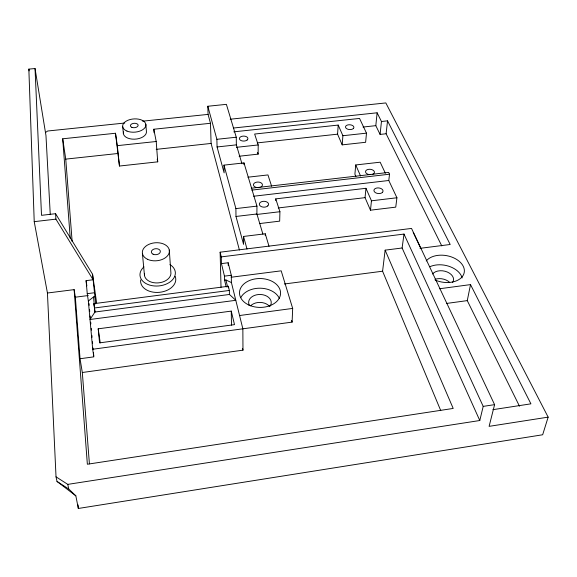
<?xml version="1.0" encoding="UTF-8"?>
<svg xmlns="http://www.w3.org/2000/svg" width="577" height="577" viewBox="0 0 577 577"><rect width="100%" height="100%" fill="white"/><g stroke="black" fill="none" stroke-linecap="round" stroke-linejoin="round"><path stroke-width="0.87" d="M262.903 234.147L256.902 213.973L256.953 206.119L243.977 162.902L223.97 165.13L224.121 172.869L217.075 146.962L216.88 139.309L207.807 106.255L226.393 104.35L236.267 137.225L236.346 144.87L241.965 163.76M239.116 156.237L258.128 154.138L258.2 144.95L254.645 134.044L338.216 125.079L342.889 135.725L342.197 144.87L365.623 142.288L366.489 133.157L359.55 118.436L233.793 131.837M265.24 235.553L265.269 233.793L243.544 236.447L243.581 244.374L235.986 216.462L235.899 208.6L223.97 165.13M275.705 200.587L275.748 198.877L365.969 188.304L371.458 200.803L370.477 210.194L395.75 207.143L396.926 197.767L388.79 180.493L389.525 174.204L388.667 172.4L251.269 188.232M275.748 198.877L279.924 211.716L279.672 221.142L259.607 223.566M89.413 463.879L82.316 372.504L80.044 358.743L93.835 356.853L92.688 349.251L292.106 322.117L292.676 308.421L281.187 270.829L231.132 277.241M342.197 144.87L337.567 134.174L338.216 125.079M385.349 173.187L380.164 162.195L355.72 164.964L354.905 174.232L355.93 176.598M370.477 210.194L365.046 197.651L365.969 188.304M441.78 245.917L386.114 133.763L380.092 134.419L375.815 125.656L377.12 112.796L233.757 127.993M380.092 134.419L381.455 121.495L377.12 112.796M386.114 133.763L387.542 120.845L381.455 121.495M440.756 410.629L382.587 271.212L385.133 250.151L402.111 247.995L479.79 420.518L67.783 484.377L56.027 476.84L47.437 293.015L34.223 221.662L28.85 69.117L35.038 68.533L45.972 135.617L50.271 214.673M402.111 247.995L404.001 234.074L221.272 256.888L220.133 252.192L411.531 228.427L494.59 404.643L489.108 426.353L548.15 417.135L385.833 102.937L230.237 119.215M519.488 406.208L467.269 300.617L470.515 284.605L439.472 288.767M479.79 420.518L483.201 406.381L404.001 234.074M548.15 417.135L542.661 434.769L78.313 508.467L75.847 495.845L68.713 488.964L57.008 481.434L56.027 476.84M92.688 349.251L88.346 301.014L93.517 296.96L94.931 296.78L92.565 274.255L55.58 213.699L41.508 215.329L35.038 68.533M45.612 132.436L47.675 131.008L124.733 123.031M483.201 406.381L494.59 404.643M492.866 409.677L530.919 403.835L470.515 284.605M82.316 372.504L242.975 350.16L242.859 328.832L231.413 282.579L231.298 275.265L228.175 262.759L221.438 263.61L221.272 256.888M446.742 303.415L467.269 300.617M239.592 315.525L292.676 308.421M98.205 328.818L231.262 311.111L234.5 324.635L99.583 342.868L98.205 328.818L100.225 342.882M229.43 294.465L94.96 312.02L90.005 319.492L235.798 300.307L229.43 294.465L229.357 290.455L228.333 286.264L93.964 303.646L94.96 312.02L93.964 303.646M94.383 307.995L229.357 290.455M284.36 283.992L382.587 271.212M47.437 293.015L74.13 289.632L75.342 297.191L80.044 358.743M420.034 248.334L450.19 244.489L387.542 120.845M88.346 301.014L87.25 293.664L94.361 292.755M221.438 263.61L224.46 276.138L231.298 275.265M75.342 297.191L88.288 295.532M224.46 276.138L224.554 280.141L225.917 279.96L231.413 282.579M87.25 293.664L86.088 280.646L93.099 279.758L55.911 219.137L55.58 213.699M278.215 207.951L365.046 197.651M235.986 216.462L256.902 213.973M256.174 214.543L279.924 211.716M371.458 200.803L396.926 197.767M235.899 208.6L256.953 206.119M251.832 190.107L389.525 174.204M34.223 221.662L55.911 219.137M253.628 196.238L388.79 180.493M247.901 177.204L267.952 174.932L271.63 186.227M217.075 146.962L236.346 144.87M257.277 142.894L337.567 134.174M236.433 147.323L258.2 144.95M342.889 135.725L366.489 133.157M70.25 238.344L62.705 138.79L115.501 133.251L119.468 166.039L157.73 161.841L156.216 141.502L153.814 129.234L210.482 123.283L211.095 143.435L239.405 250.021M115.501 133.251L117.297 145.656L156.216 141.502M216.88 139.309L236.267 137.225M62.705 138.79L65.749 159.122L117.665 153.518M156.23 149.356L211.095 143.435M363.02 127.041L375.815 125.656M142.656 121.17L208.066 114.397L210.482 123.283M57.008 481.434L75.847 495.845M413.247 232.401L420.929 248.701M355.72 164.964L360.56 175.978M385.133 250.151L453.197 408.437L87.358 464.233L74.13 289.632M257.587 152.458L258.128 154.138M291.594 320.408L292.106 322.117M265.269 233.793L269.019 246.292M243.544 236.447L246.999 249.026M225.917 279.96L227.576 286.841M242.556 348.436L242.975 350.16M224.554 280.141L226.206 287.014M67.783 484.377L68.713 488.964M157.218 159.187L157.73 161.841M28.85 69.117L29.146 70.884M86.088 280.646L86.86 285.896M92.565 274.255L96.597 302.817M117.297 145.656L119.468 166.039M122.685 126.695L123.384 133.655M94.931 296.78L95.631 303.913M93.517 296.96L94.376 305.882M142.389 253.346L144.474 275.409M89.009 303.531L89.175 305.312M89.572 309.755L89.738 311.53M90.135 315.972L90.3 317.754M90.697 322.197L90.863 323.971M91.26 328.414L91.426 330.195M91.909 335.525L92.068 337.3M92.471 341.743L92.63 343.524M93.034 347.967L93.193 349.741M93.431 352.41L93.755 355.966M145.837 124.286L146.407 131.231A11.583 6.657 -4.2 0 1 134.513 139.187A11.583 6.657 -4.2 0 1 123.514 131.902M65.749 159.122L72.161 241.648M153.814 129.234L154.081 132.746M169.292 250.036L170.842 272.084A13.3 9.073 -5.1 0 1 158.026 282.903A13.3 9.073 -5.1 0 1 144.43 273.823M78.083 504.875L78.313 508.467M207.807 106.255L208.066 114.397M220.133 252.192L221.02 287.353M228.333 286.264L228.369 287.865M228.175 262.759L228.225 265.377M231.262 311.111L231.485 325.147M243.977 162.902L243.984 164.618M260.912 186.962A4.501 2.798 0.4 0 0 260.472 182.534L259.426 182.202A4.501 2.798 0.4 0 0 253.93 183.565A4.501 2.798 0.4 0 0 255.423 187.143L256.476 187.475A4.501 2.798 0.4 0 0 259.924 187.366M372.266 174.42A4.45 2.69 5.1 0 0 373.175 174.03L373.867 173.504A4.45 2.69 5.1 0 0 372.641 169.963A4.45 2.69 5.1 0 0 366.813 169.912L366.121 170.431A4.45 2.69 5.1 0 0 366.171 173.136A4.45 2.69 5.1 0 0 370.045 174.672M175.199 276.361A17.635 12.11 -5.2 0 1 159.62 292.301A17.635 12.11 -5.2 0 1 140.673 279.953M169.948 264.591A17.736 12.095 -5.1 0 1 170.742 281.446A17.736 12.095 -5.1 0 1 146.118 283.639A17.736 12.095 -5.1 0 1 143.925 266.913M250.591 305.853A11.23 8.042 0.6 0 1 269.437 306.315M249.343 305.269A11.309 8.035 0.6 0 1 260.732 294.494A11.309 8.035 0.6 0 1 269.863 306.409M240.782 297.645A20.361 14.468 0.6 0 1 260.292 288.197A20.361 14.468 0.6 0 1 279.318 298.345M426.201 260.963A20.346 13.422 10.1 0 1 453.27 257.659A20.346 13.422 10.1 0 1 462.242 276.708A20.346 13.422 10.1 0 1 435.195 280.069M434.993 279.347A11.122 7.479 10.5 0 1 449.634 282.326M432.548 273.988A11.201 7.472 10.3 0 1 447.377 272.063A11.201 7.472 10.3 0 1 452.483 282.607M429.822 266.74A20.173 13.444 10.3 0 1 462.155 277.919M382.472 192.336L381.772 192.891A4.558 2.813 5.7 0 1 375.786 192.841A4.558 2.813 5.7 0 1 374.509 189.126L375.216 188.578A4.558 2.813 5.7 0 1 381.181 188.636A4.558 2.813 5.7 0 1 382.472 192.336M267.786 205.888L266.992 206.458A4.609 2.928 0.7 0 1 260.912 206.407A4.609 2.928 0.7 0 1 260.133 202.563L260.927 202A4.609 2.928 0.7 0 1 267 202.058A4.609 2.928 0.7 0 1 267.786 205.888M353.326 128.527L352.655 129.003A4.198 2.402 3.8 0 1 347.138 128.952A4.198 2.402 3.8 0 1 346.077 125.786L346.748 125.324A4.198 2.402 3.8 0 1 352.251 125.375A4.198 2.402 3.8 0 1 353.326 128.527M247.144 139.995L246.401 140.478A4.248 2.488 -0.1 0 1 240.797 140.435A4.248 2.488 -0.1 0 1 240.162 137.167L240.912 136.691A4.248 2.488 -0.1 0 1 246.502 136.742A4.248 2.488 -0.1 0 1 247.144 139.995M147.532 259.304A13.567 9.03 -4.9 0 0 169.263 252.401A13.567 9.03 -4.9 0 0 150.77 243.638A13.567 9.03 -4.9 0 0 147.532 259.304M126.962 131.073A11.648 6.635 -4.1 0 0 145.757 126.024A11.648 6.635 -4.1 0 0 130.099 119.54A11.648 6.635 -4.1 0 0 126.962 131.073M153.071 254.197A4.522 3.008 -4.9 0 0 160.334 251.925A4.522 3.008 -4.9 0 0 154.203 248.975A4.522 3.008 -4.9 0 0 153.071 254.197M131.823 127.329A3.88 2.214 -4.1 0 0 138.105 125.663A3.88 2.214 -4.1 0 0 132.912 123.485A3.88 2.214 -4.1 0 0 131.823 127.329M248.81 305.009A20.541 14.447 0.6 0 0 280.545 293.881A20.541 14.447 0.6 0 0 250.75 280.04A20.541 14.447 0.6 0 0 248.81 305.009"/></g></svg>
